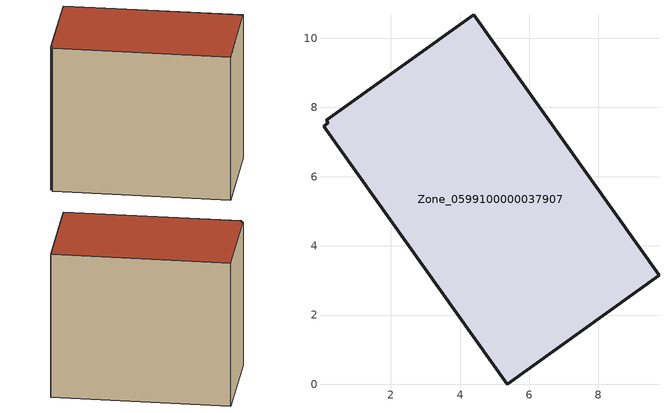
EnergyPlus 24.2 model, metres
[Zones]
Zone_0599100000037907
 floor ground (C_G): 0.05,7.46 0.18,7.55 0.13,7.63 4.4,10.68 9.75,3.14 5.36,0 z0
 wall outside (C_F): 9.75,3.14 4.4,10.68 0.13,7.63 0.18,7.55 0.05,7.46 5.36,0 9.75,3.14 z0:7.94
 roof outside (C_R): 0.18,7.55 0.05,7.46 5.36,0 9.75,3.14 4.4,10.68 0.13,7.63 z7.94
[BUILDING]
Pand.0599100000037907: North Axis=0; Terrain=City; Loads Convergence Tolerance Value=0.04; Temperature Convergence Tolerance Value=0.4; Solar Distribution=FullExterior; Maximum Number of Warmup Days=25; Minimum Number of Warmup Days=1
[Site:Location]
Rotterdam.The.Hague.AP_ZH_NLD Design_Conditions: Latitude=51.96; Longitude=4.45; Time Zone=1; Elevation=-4.5
[SITE:GROUNDTEMPERATURE:BUILDINGSURFACE]
18, 18, 18, 18, 18, 18, 18, 18, 18, 18, 18, 18
[MATERIAL] Thermal Absorptance=0.9; Solar Absorptance=0.7; Visible Absorptance=0.7
Name | Roughness | Thickness | Conductivity | Density | Specific Heat
G.TI.1975-1991 | MediumSmooth | 0.15 | 0.288461 | 540 | 1210
F.TI.1975-1991 | Rough | 0.3 | 0.230769 | 1920 | 840
R.TI.1975-1991 | MediumRough | 0.2 | 0.153846 | 1500 | 1000
[CONSTRUCTION]
C_G: G.TI.1975-1991
C_F: F.TI.1975-1991
C_R: R.TI.1975-1991
[ZONE]
Zone_0599100000037907: Type=1; Multiplier=1; Ceiling Height=Autocalculate; Volume=Autocalculate; Floor Area=autocalculate; Part of Total Floor Area=Yes
[ZONEINFILTRATION:DESIGNFLOWRATE]
Infil_Zone_0599100000037907: Zone or ZoneList or Space or SpaceList=Zone_0599100000037907; Schedule=AlwaysOn; Design Flow Rate Calculation Method=Flow/Area; Flow Rate per Floor Area=0.003; Constant Term Coefficient=1; Temperature Term Coefficient=0; Velocity Term Coefficient=0; Velocity Squared Term Coefficient=0
[HVACTEMPLATE:ZONE:IDEALLOADSAIRSYSTEM]
Zone_0599100000037907: Maximum Heating Supply Air Temperature=50; Minimum Cooling Supply Air Temperature=13; Maximum Heating Supply Air Humidity Ratio=0.0156; Minimum Cooling Supply Air Humidity Ratio=0.0077; Heating Limit=NoLimit; Cooling Limit=NoLimit; Dehumidification Control Type=ConstantSensibleHeatRatio; Cooling Sensible Heat Ratio=0.7; Dehumidification Setpoint=60; Humidification Control Type=None; Humidification Setpoint=30; Outdoor Air Method=None; Outdoor Air Flow Rate per Person=0.00944; Outdoor Air Flow Rate per Zone Floor Area=0; Outdoor Air Flow Rate per Zone=0; Demand Controlled Ventilation Type=None; Outdoor Air Economizer Type=NoEconomizer; Heat Recovery Type=None; Sensible Heat Recovery Effectiveness=0.7; Latent Heat Recovery Effectiveness=0.65
[ZONECONTROL:THERMOSTAT]
ThermostatControl_Zone_0599100000037907: Zone or ZoneList=Zone_0599100000037907; Control Type Schedule=DualSetpointControlType; Control 1=Thermostat_Zone_0599100000037907; Temperature Difference Between Cutout And Setpoint=0
[THERMOSTATSETPOINT:DUALSETPOINT]
Thermostat_Zone_0599100000037907: Heating Setpoint Temperature Schedule=HeatingSetpoint_Zone_0599100000037907; Cooling Setpoint Temperature Schedule=CoolingSetpoint_Zone_0599100000037907
[SCHEDULE:COMPACT]
HeatingSetpoint_Zone_0599100000037907: Through: 12/31, For: AllDays, Until: 24:00, 21
CoolingSetpoint_Zone_0599100000037907: Through: 12/31, For: AllDays, Until: 24:00, 24
DualSetpointControlType: Through: 12/31, For: AllDays, Until: 24:00, 4
AlwaysOn: Through: 12/31, For: AllDays, Until: 24:00, 1
